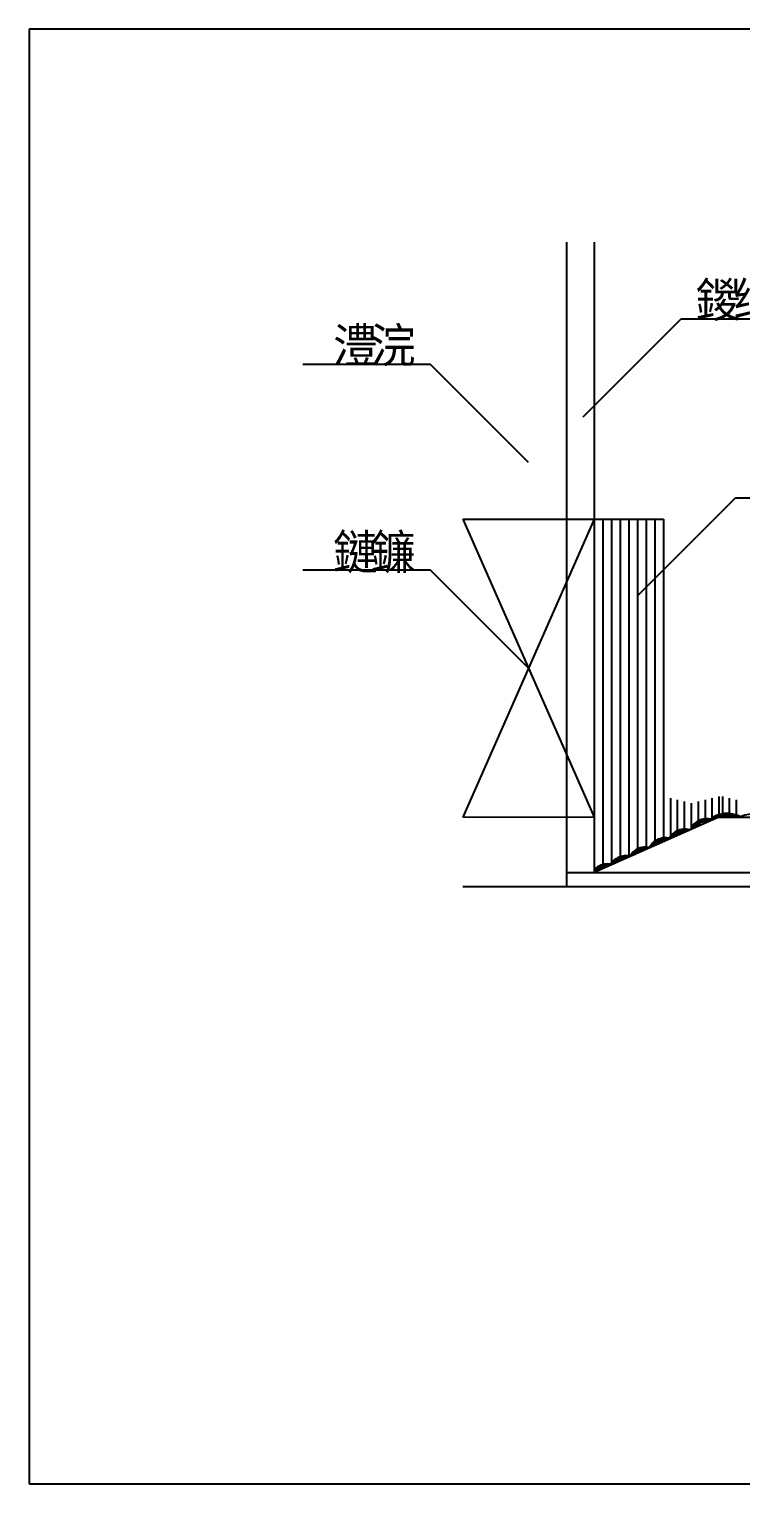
# Model space of a CAD drawing. Header units: metres. Extents: x 0 to 420, y 0 to 297.
# Drawn here: x 0 to 145.4, y 0 to 297 of the extents above; entities that cross this region are included whole.
import ezdxf

# ---------------------------------------------------------------- set-up
doc = ezdxf.new("R2010")
doc.units = ezdxf.units.M

msp = doc.modelspace()

# ---------------------------------------------------------------- linework, layer by layer
for p, q in [((420, 296.97), (0, 296.97)), ((0, 296.97), (0, 0)), ((109.76, 253.47), (109.76, 121.96)), ((115.41, 253.47), (115.41, 124.79)), ((113.14, 217.8), (133.13, 237.8)), ((133.13, 237.8), (159.2, 237.8)), ((81.98, 228.5), (55.91, 228.5)), ((101.98, 208.5), (81.98, 228.5)), ((124.25, 181.29), (144.25, 201.29)), ((144.25, 201.29), (170.32, 201.29)), ((88.55, 196.91), (115.41, 136.1)), ((115.41, 196.91), (88.55, 136.1)), ((88.55, 196.91), (115.41, 196.91)), ((115.41, 196.91), (129.56, 196.91)), ((117.18, 196.91), (117.18, 125.57)), ((118.95, 196.91), (118.95, 126.36)), ((120.72, 196.91), (120.72, 127.15)), ((122.49, 196.91), (122.49, 127.93)), ((124.25, 196.91), (124.25, 128.72)), ((126.02, 196.91), (126.02, 129.5)), ((127.79, 196.91), (127.79, 130.29)), ((129.56, 196.91), (129.56, 131.07)), ((81.98, 186.5), (55.91, 186.5)), ((101.98, 166.51), (81.98, 186.5)), ((129.56, 140.34), (129.56, 136.1)), ((130.97, 139.99), (130.97, 131.7)), ((132.38, 139.64), (132.38, 132.33)), ((138.04, 139.64), (138.04, 134.84)), ((139.45, 139.99), (139.45, 135.47)), ((140.87, 140.34), (140.87, 136.1)), ((141.58, 140.34), (141.58, 136.1)), ((142.99, 139.99), (142.99, 136.1)), ((144.4, 139.64), (144.4, 136.1)), ((133.8, 139.28), (133.8, 132.96)), ((135.21, 138.93), (135.21, 133.59)), ((136.63, 139.28), (136.63, 134.22)), ((88.57, 136.16), (115.41, 136.1)), ((140.87, 136.1), (115.41, 124.79)), ((140.87, 136.1), (254, 136.1)), ((109.76, 124.79), (254, 124.79)), ((88.55, 121.96), (254, 121.96)), ((0, 0), (420, 0))]:
    msp.add_line(p, q)
for points in [[(145.25, 136.16), (144.71, 136.41), (144.19, 136.6), (143.64, 136.74), (143.09, 136.82), (142.53, 136.85), (141.97, 136.82), (141.41, 136.74), (140.87, 136.6), (140.34, 136.41), (139.84, 136.17), (139.36, 135.88), (139.11, 135.71)], [(145.01, 136.1), (144.57, 136.31), (144.08, 136.49), (143.57, 136.61), (143.05, 136.69), (142.52, 136.72), (142, 136.69), (141.48, 136.61), (140.97, 136.49), (140.47, 136.31), (140, 136.09), (139.55, 135.82), (139.33, 135.66)], [(151.73, 136.1), (151.45, 136.23), (150.72, 136.49), (149.97, 136.67), (149.2, 136.79), (148.43, 136.83), (147.66, 136.79), (146.89, 136.67), (146.14, 136.49), (145.41, 136.23), (145.25, 136.16)], [(135.02, 133.5), (134.96, 133.52), (134.61, 133.61), (134.26, 133.66), (133.91, 133.68), (133.55, 133.66), (133.2, 133.61), (132.86, 133.52), (132.52, 133.4), (132.2, 133.25), (131.9, 133.07), (131.61, 132.86), (131.35, 132.62), (131.11, 132.36), (130.9, 132.07), (130.72, 131.77), (130.61, 131.54)], [(139.5, 135.61), (139.43, 135.63), (139.09, 135.71), (138.74, 135.77), (138.38, 135.78), (138.03, 135.77), (137.68, 135.71), (137.33, 135.63), (137, 135.51), (136.68, 135.36), (136.37, 135.17), (136.09, 134.96), (135.83, 134.72), (135.59, 134.46), (135.38, 134.18), (135.19, 133.87), (135.04, 133.55), (135.02, 133.5)], [(139.45, 135.47), (139.39, 135.49), (139.06, 135.58), (138.72, 135.63), (138.38, 135.64), (138.04, 135.63), (137.71, 135.58), (137.37, 135.49), (137.05, 135.38), (136.75, 135.23), (136.45, 135.06), (136.18, 134.85), (135.93, 134.62), (135.7, 134.37), (135.49, 134.1), (135.32, 133.81), (135.21, 133.59)], [(139.26, 135.38), (139.03, 135.44), (138.71, 135.48), (138.38, 135.5), (138.06, 135.48), (137.73, 135.44), (137.42, 135.36), (137.11, 135.25), (136.81, 135.11), (136.53, 134.94), (136.27, 134.74), (136.03, 134.52), (135.81, 134.28), (135.61, 134.02), (135.44, 133.74), (135.41, 133.68)], [(139.04, 135.29), (139.01, 135.3), (138.7, 135.34), (138.38, 135.36), (138.07, 135.34), (137.76, 135.3), (137.46, 135.22), (137.16, 135.12), (136.88, 134.98), (136.61, 134.82), (136.36, 134.64), (136.13, 134.42), (135.92, 134.19), (135.73, 133.94), (135.62, 133.77)], [(138.81, 135.19), (138.68, 135.2), (138.38, 135.22), (138.08, 135.2), (137.79, 135.16), (137.5, 135.09), (137.22, 134.99), (136.95, 134.86), (136.69, 134.7), (136.45, 134.53), (136.23, 134.32), (136.03, 134.1), (135.85, 133.87)], [(143.89, 136.1), (143.76, 136.15), (143.28, 136.26), (142.79, 136.34), (142.3, 136.36), (141.81, 136.34), (141.33, 136.26), (140.85, 136.15), (140.39, 135.98), (139.94, 135.77), (139.52, 135.52), (139.45, 135.47)], [(144.62, 136.1), (144.42, 136.19), (143.95, 136.36), (143.47, 136.48), (142.98, 136.55), (142.48, 136.58), (141.98, 136.55), (141.49, 136.48), (141.01, 136.36), (140.54, 136.19), (140.09, 135.98), (139.66, 135.72), (139.5, 135.61)], [(131.01, 131.69), (130.95, 131.71), (130.6, 131.79), (130.25, 131.85), (129.9, 131.86), (129.54, 131.85), (129.19, 131.79), (128.85, 131.71), (128.51, 131.59), (128.19, 131.44), (127.89, 131.26), (127.6, 131.04), (127.34, 130.81), (127.1, 130.54), (126.89, 130.26), (126.71, 129.95), (126.62, 129.77)], [(130.77, 131.61), (130.58, 131.66), (130.24, 131.71), (129.9, 131.72), (129.56, 131.71), (129.22, 131.66), (128.89, 131.57), (128.57, 131.46), (128.26, 131.31), (127.97, 131.14), (127.69, 130.93), (127.44, 130.71), (127.21, 130.45), (127.01, 130.18), (126.83, 129.89), (126.82, 129.86)], [(130.55, 131.52), (130.23, 131.57), (129.9, 131.58), (129.57, 131.57), (129.25, 131.52), (128.93, 131.44), (128.62, 131.33), (128.33, 131.19), (128.05, 131.02), (127.78, 130.83), (127.54, 130.61), (127.32, 130.36), (127.13, 130.1), (127.03, 129.95)], [(130.32, 131.41), (130.21, 131.42), (129.9, 131.44), (129.59, 131.42), (129.28, 131.38), (128.97, 131.3), (128.68, 131.2), (128.39, 131.06), (128.13, 130.9), (127.87, 130.72), (127.64, 130.51), (127.43, 130.27), (127.27, 130.06)], [(130.05, 131.29), (129.9, 131.3), (129.6, 131.28), (129.3, 131.24), (129.01, 131.17), (128.73, 131.07), (128.46, 130.94), (128.2, 130.78), (127.96, 130.61), (127.74, 130.41), (127.54, 130.18), (127.53, 130.17)], [(134.82, 133.42), (134.59, 133.47), (134.25, 133.52), (133.91, 133.54), (133.57, 133.52), (133.23, 133.47), (132.9, 133.39), (132.58, 133.27), (132.27, 133.13), (131.98, 132.95), (131.7, 132.75), (131.45, 132.52), (131.22, 132.27), (131.02, 131.99), (130.84, 131.7), (130.81, 131.63)], [(134.61, 133.32), (134.56, 133.33), (134.23, 133.38), (133.91, 133.4), (133.58, 133.38), (133.26, 133.33), (132.94, 133.25), (132.63, 133.14), (132.34, 133), (132.06, 132.84), (131.79, 132.64), (131.55, 132.42), (131.33, 132.18), (131.14, 131.92), (131.02, 131.72)], [(134.38, 133.22), (134.22, 133.24), (133.91, 133.26), (133.6, 133.24), (133.29, 133.19), (132.98, 133.12), (132.69, 133.01), (132.4, 132.88), (132.14, 132.72), (131.88, 132.53), (131.65, 132.32), (131.44, 132.09), (131.26, 131.84), (131.25, 131.82)], [(134.13, 133.11), (133.91, 133.11), (133.61, 133.1), (133.31, 133.06), (133.02, 132.98), (132.74, 132.88), (132.47, 132.75), (132.21, 132.6), (131.97, 132.42), (131.75, 132.22), (131.55, 132), (131.5, 131.94)], [(122.83, 128.09), (122.58, 128.15), (122.22, 128.2), (121.87, 128.22), (121.52, 128.2), (121.17, 128.15), (120.82, 128.06), (120.49, 127.94), (120.17, 127.79), (119.86, 127.61), (119.58, 127.4), (119.31, 127.16), (119.08, 126.89), (118.86, 126.61), (118.68, 126.31), (118.64, 126.22)], [(122.62, 127.99), (122.55, 128.01), (122.21, 128.06), (121.87, 128.08), (121.53, 128.06), (121.19, 128.01), (120.86, 127.93), (120.54, 127.81), (120.23, 127.66), (119.94, 127.49), (119.67, 127.29), (119.41, 127.06), (119.19, 126.81), (118.98, 126.53), (118.85, 126.31)], [(122.4, 127.89), (122.2, 127.92), (121.87, 127.93), (121.54, 127.92), (121.22, 127.87), (120.9, 127.79), (120.6, 127.68), (120.3, 127.54), (120.02, 127.37), (119.76, 127.18), (119.51, 126.96), (119.29, 126.72), (119.1, 126.45), (119.08, 126.42)], [(122.15, 127.78), (121.87, 127.79), (121.56, 127.78), (121.25, 127.73), (120.94, 127.65), (120.65, 127.55), (120.37, 127.42), (120.1, 127.25), (119.85, 127.07), (119.61, 126.86), (119.4, 126.63), (119.33, 126.53)], [(126.82, 129.86), (126.56, 129.92), (126.21, 129.97), (125.86, 129.99), (125.5, 129.97), (125.15, 129.92), (124.81, 129.83), (124.47, 129.71), (124.15, 129.56), (123.85, 129.38), (123.56, 129.17), (123.3, 128.93), (123.06, 128.67), (122.85, 128.38), (122.67, 128.08), (122.62, 127.99)], [(126.61, 129.76), (126.53, 129.78), (126.2, 129.83), (125.86, 129.85), (125.52, 129.83), (125.18, 129.78), (124.85, 129.7), (124.53, 129.58), (124.22, 129.44), (123.93, 129.26), (123.65, 129.06), (123.4, 128.83), (123.17, 128.58), (122.97, 128.3), (122.83, 128.09)], [(126.38, 129.66), (126.18, 129.69), (125.86, 129.7), (125.53, 129.69), (125.21, 129.64), (124.89, 129.56), (124.58, 129.45), (124.28, 129.31), (124, 129.14), (123.74, 128.95), (123.5, 128.73), (123.28, 128.49), (123.09, 128.22), (123.06, 128.19)], [(126.13, 129.55), (125.86, 129.56), (125.54, 129.55), (125.23, 129.5), (124.93, 129.43), (124.63, 129.32), (124.35, 129.19), (124.08, 129.03), (123.83, 128.84), (123.6, 128.63), (123.39, 128.4), (123.31, 128.3)], [(125.84, 129.42), (125.56, 129.41), (125.26, 129.36), (124.97, 129.29), (124.69, 129.19), (124.42, 129.06), (124.16, 128.91), (123.92, 128.73), (123.7, 128.53), (123.6, 128.43)], [(119.08, 126.42), (118.82, 126.48), (118.47, 126.53), (118.11, 126.55), (117.76, 126.53), (117.41, 126.48), (117.06, 126.39), (116.73, 126.27), (116.41, 126.12), (116.1, 125.94), (115.82, 125.73), (115.56, 125.49), (115.41, 125.34)], [(118.87, 126.32), (118.79, 126.34), (118.45, 126.39), (118.11, 126.4), (117.77, 126.39), (117.43, 126.34), (117.1, 126.26), (116.78, 126.14), (116.47, 125.99), (116.18, 125.82), (115.91, 125.62), (115.66, 125.39), (115.43, 125.13), (115.41, 125.12)], [(118.64, 126.22), (118.44, 126.25), (118.11, 126.26), (117.79, 126.25), (117.46, 126.2), (117.14, 126.12), (116.84, 126.01), (116.54, 125.87), (116.26, 125.7), (116, 125.51), (115.76, 125.29), (115.54, 125.04), (115.41, 124.89)], [(118.39, 126.11), (118.11, 126.12), (117.8, 126.11), (117.49, 126.06), (117.19, 125.98), (116.89, 125.88), (116.61, 125.74), (116.34, 125.58), (116.09, 125.4), (115.86, 125.19), (115.65, 124.96), (115.57, 124.86)], [(118.1, 125.98), (117.81, 125.97), (117.52, 125.92), (117.23, 125.85), (116.94, 125.75), (116.67, 125.62), (116.42, 125.47), (116.18, 125.29), (115.96, 125.09), (115.86, 124.99)], [(121.86, 127.65), (121.57, 127.64), (121.28, 127.59), (120.99, 127.52), (120.7, 127.42), (120.43, 127.29), (120.18, 127.14), (119.94, 126.96), (119.71, 126.76), (119.62, 126.66)]]:
    msp.add_lwpolyline(points)

# ---------------------------------------------------------------- texts
for s, p in [('鍐', (136.15, 238.17)), ('绮', (143.83, 238.17)), ('澧', (62.06, 228.9)), ('浣', (69.74, 228.9)), ('鏈', (62.06, 186.71)), ('鐮', (69.74, 186.71))]:
    msp.add_text(s, height=7.07).set_placement(p)

doc.saveas('drawing.dxf')
